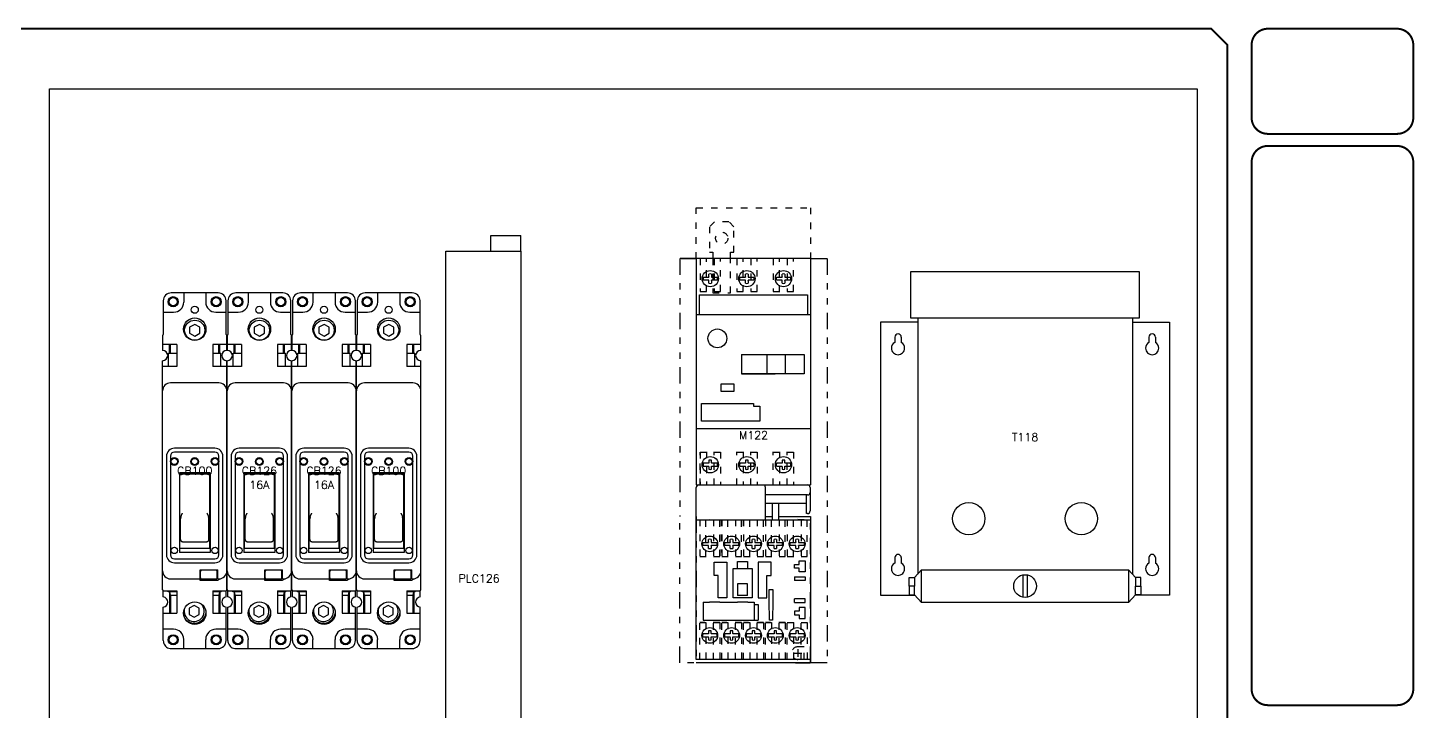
# Model space of a CAD drawing. Header units: inches. Extents: x 0 to 33.5, y 0 to 22.4.
# Drawn here: x 12.04 to 33.48, y 11.88 to 22.44 of the extents above; entities that cross this region are included whole.
import ezdxf
from ezdxf.enums import TextEntityAlignment as Align

# ---------------------------------------------------------------- set-up
doc = ezdxf.new("R2010")
doc.units = ezdxf.units.IN
doc.header["$MEASUREMENT"] = 0
for name, pattern in [('DASHDOT', [0.51, 0.25, -0.13, 0, -0.13]), ('DIVIDE', [0.64, 0.25, -0.13, 0, -0.13, 0, -0.13]), ('DOT', [0.13, 0, -0.13])]:
    doc.linetypes.add(name, pattern=pattern)
for name, color, linetype in [('PRTG', 130, 'Continuous'), ('PSYMS', 7, 'Continuous'), ('PTAG', 150, 'Continuous'), ('TITLE', 7, 'Continuous')]:
    doc.layers.add(name, color=color, linetype=linetype)
doc.styles.add('ITALIC', font='ITALIC')
doc.styles.add('SIMPLEX', font='SIMPLEX')
doc.styles.add('WD', font='romans.shx')

# ---------------------------------------------------------------- blocks, each defined once
blk = doc.blocks.new('NO_NUM_acade_title')
at = {"layer": 'TITLE'}
blk.add_line((30.594, 22.177), (30.594, 20.781), dxfattribs=at)
at = {"layer": 'TITLE', "const_width": 0.0312}
blk.add_lwpolyline([(30.594, 0.281), (30.594, 22.177), (30.344, 22.427), (0.281, 22.427), (0.031, 22.177), (0.031, 0.281), (0.281, 0.031), (30.344, 0.031)], close=True, dxfattribs=at)
for points in [[(31.219, 22.427, 0.414214), (30.969, 22.177, 0.414214)], [(33.469, 22.177, 0.414214), (33.219, 22.427, 0.414214)], [(30.969, 21.052, 0.414214), (31.219, 20.802, 0.414214)], [(33.219, 20.802, 0.414214), (33.469, 21.052, 0.414214)], [(31.219, 20.615, 0.414214), (30.969, 20.365, 0.414214)], [(33.469, 20.365, 0.414214), (33.219, 20.615, 0.414214)], [(30.969, 12.219, 0.414214), (31.219, 11.969, 0.414214)], [(33.219, 11.969, 0.414214), (33.469, 12.219, 0.414214)]]:
    blk.add_lwpolyline(points, format="xyb", dxfattribs=at)
for points in [[(33.219, 22.427), (31.219, 22.427)], [(30.969, 22.177), (30.969, 21.052)], [(33.469, 22.177), (33.469, 21.052)], [(33.219, 20.802), (31.219, 20.802)], [(33.219, 20.615), (31.219, 20.615)], [(30.969, 20.365), (30.969, 12.219)], [(33.469, 20.365), (33.469, 12.219)], [(31.219, 11.969), (33.219, 11.969)]]:
    blk.add_lwpolyline(points, dxfattribs=at)
at = {"layer": 'TITLE', "color": 1, "style": 'ITALIC'}
for tag, height, p in [('TITLE#1', 0.125, (32.156, 3.406)), ('TITLE#2', 0.125, (32.156, 3.204)), ('TITLE#3', 0.125, (32.156, 3.001)), ('TITLE#4', 0.125, (32.156, 2.799)), ('DWG#', 0.2, (32.156, 0.826))]:
    blk.add_attdef(tag, text='', height=height, dxfattribs=at).set_placement(p, align=Align.CENTER)
at = {"layer": 'TITLE', "color": 1, "style": 'SIMPLEX'}
blk.add_attdef('CAD#', (30.826, 1.958), '', height=0.0938, rotation=90, dxfattribs=at)
at = {"layer": 'TITLE', "color": 1}
for tag, p, height, style in [('ENGINEER', (31.237, 1.958), 0.0938, 'ITALIC'), ('CHKDBY', (32.424, 1.958), 0.0938, 'ITALIC'), ('JOB#', (31.464, 1.644), 0.0938, 'SIMPLEX'), ('DRAWNBY', (32.494, 1.644), 0.0938, 'ITALIC'), ('SCALE', (31.353, 1.344), 0.0938, 'SIMPLEX'), ('DATE', (32.408, 1.344), 0.0938, 'SIMPLEX'), ('SHTS', (32.532, 0.25), 0.2, 'ITALIC')]:
    blk.add_attdef(tag, p, '', height=height, dxfattribs=dict(at, style=style))
at = {"layer": 'TITLE', "color": 1, "style": 'ITALIC'}
blk.add_attdef('SH#', text='', height=0.2, dxfattribs=at).set_placement((31.881, 0.25), align=Align.RIGHT)
at = {"layer": 'TITLE', "color": 7, "flags": 9}
blk.add_attdef('WD_TB', (31.219, 0.031), '', height=0.125, dxfattribs=at)
blk = doc.blocks.new('ef_1p')
at = {"linetype": 'Continuous'}
for p, q in [((0.859, 0.969), (0.136, 0.969)), ((0.327, 0.969), (0.327, 0.826)), ((0.668, 0.969), (0.668, 0.826)), ((0.011, 0.844), (0.011, 0.324)), ((0.011, 0.67), (0.172, 0.67)), ((0.824, 0.67), (0.984, 0.67)), ((0.984, 0.324), (0.984, 0.844)), ((0.498, 0.481), (0.418, 0.438)), ((0.418, 0.438), (0.418, 0.344)), ((0.577, 0.438), (0.498, 0.481)), ((0.577, 0.344), (0.577, 0.438)), ((0, 0.313), (0, 0.08)), ((0.418, 0.344), (0.498, 0.301)), ((0.498, 0.301), (0.577, 0.344)), ((0.995, 0.08), (0.995, 0.313)), ((0.219, 0.172), (0, 0.172)), ((0.095, -0.172), (0.095, 0.037)), ((0.095, 0.037), (0.219, 0.037)), ((0.109, 0.037), (0.109, 0.172)), ((0.125, 0.037), (0.125, 0.172)), ((0.219, 0.172), (0.219, -0.172)), ((0.776, 0.172), (0.776, -0.172)), ((0.995, 0.172), (0.776, 0.172)), ((0.776, 0.037), (0.901, 0.037)), ((0.87, 0.037), (0.87, 0.172)), ((0.886, 0.037), (0.886, 0.172)), ((0.901, -0.172), (0.901, 0.037)), ((0, -3.625), (0, -0.08)), ((0.219, -0.172), (0, -0.172)), ((0.995, -0.172), (0.776, -0.172)), ((0.995, -3.625), (0.995, -0.08)), ((0.87, -0.423), (0.125, -0.423)), ((0.811, -1.494), (0.184, -1.494)), ((0.809, -1.434), (0.186, -1.434)), ((0.061, -1.559), (0.061, -3.08)), ((0.122, -1.556), (0.122, -3.083)), ((0.873, -3.083), (0.873, -1.556)), ((0.934, -3.08), (0.934, -1.559)), ((0.735, -1.812), (0.26, -1.812)), ((0.26, -1.812), (0.26, -3.044)), ((0.735, -1.835), (0.26, -1.835)), ((0.268, -2.986), (0.268, -1.835)), ((0.728, -1.835), (0.728, -2.986)), ((0.735, -1.812), (0.735, -3.044)), ((0.279, -2.847), (0.279, -2.523)), ((0.716, -2.847), (0.716, -2.523)), ((0.735, -2.986), (0.26, -2.986)), ((0.309, -2.878), (0.686, -2.878)), ((0.184, -3.145), (0.811, -3.145)), ((0.186, -3.205), (0.809, -3.205)), ((0.735, -3.044), (0.26, -3.044)), ((0.581, -3.316), (0.856, -3.316)), ((0.581, -3.476), (0.581, -3.316)), ((0.586, -3.436), (0.586, -3.341)), ((0.825, -3.321), (0.606, -3.321)), ((0.845, -3.436), (0.845, -3.341)), ((0.856, -3.453), (0.856, -3.316)), ((0.011, -3.733), (0.011, -3.636)), ((0.011, -3.64), (0.219, -3.64)), ((0.088, -3.656), (0.088, -3.64)), ((0.125, -3.453), (0.581, -3.453)), ((0.219, -3.64), (0.219, -3.984)), ((0.856, -3.476), (0.581, -3.476)), ((0.825, -3.456), (0.606, -3.456)), ((0.776, -3.64), (0.776, -3.984)), ((0.776, -3.64), (0.984, -3.64)), ((0.856, -3.453), (0.87, -3.453)), ((0.856, -3.469), (0.856, -3.476)), ((0.87, -3.469), (0.856, -3.469)), ((0.87, -3.453), (0.87, -3.469)), ((0.907, -3.656), (0.907, -3.64)), ((0.984, -3.733), (0.984, -3.636)), ((0.219, -3.656), (0.088, -3.656)), ((0.109, -3.656), (0.109, -3.984)), ((0.125, -3.703), (0.112, -3.656)), ((0.125, -3.703), (0.125, -3.984)), ((0.125, -3.703), (0.219, -3.703)), ((0.907, -3.656), (0.776, -3.656)), ((0.776, -3.703), (0.87, -3.703)), ((0.883, -3.656), (0.87, -3.703)), ((0.87, -3.703), (0.87, -3.984)), ((0.886, -3.656), (0.886, -3.984)), ((0.011, -4.406), (0.011, -3.891)), ((0.011, -3.984), (0.219, -3.984)), ((0.49, -3.865), (0.412, -3.908)), ((0.412, -3.908), (0.412, -4.002)), ((0.412, -4.002), (0.49, -4.045)), ((0.49, -3.865), (0.49, -3.865)), ((0.569, -3.908), (0.49, -3.865)), ((0.49, -4.045), (0.569, -4.002)), ((0.569, -4.002), (0.569, -3.908)), ((0.776, -3.984), (0.984, -3.984)), ((0.984, -4.406), (0.984, -3.891)), ((0.172, -4.232), (0.011, -4.232)), ((0.984, -4.232), (0.824, -4.232)), ((0.327, -4.531), (0.327, -4.388)), ((0.668, -4.531), (0.668, -4.388)), ((0.136, -4.531), (0.859, -4.531))]:
    blk.add_line(p, q, dxfattribs=at)
for centre, radius in [((0.165, 0.832), 0.078), ((0.165, 0.832), 0.063), ((0.83, 0.832), 0.078), ((0.83, 0.832), 0.063), ((0.498, 0.708), 0.055), ((0.498, 0.408), 0.174), ((0.498, 0.391), 0.156), ((0.183, -1.638), 0.0605), ((0.183, -1.638), 0.049), ((0.498, -1.639), 0.0605), ((0.498, -1.639), 0.049), ((0.812, -1.638), 0.0605), ((0.812, -1.638), 0.049), ((0.183, -3.014), 0.049), ((0.812, -3.014), 0.049), ((0.498, -3.984), 0.174), ((0.165, -4.394), 0.078), ((0.165, -4.394), 0.063), ((0.83, -4.394), 0.078), ((0.83, -4.394), 0.063)]:
    blk.add_circle(centre, radius, dxfattribs=at)
for centre, radius, start, end in [((0.136, 0.844), 0.125, 90, 180), ((0.859, 0.844), 0.125, 0, 90), ((0.172, 0.826), 0.156, 270, 0), ((0.824, 0.826), 0.156, 180, 270), ((0.498, 0.391), 0.184, 39.8945, 140.1055), ((0, 0.324), 0.011, 270, 0), ((0.995, 0.324), 0.011, 180, 270), ((0, 0), 0.08, 270, 90), ((0.995, 0), 0.08, 90, 270), ((0.125, -0.548), 0.125, 90, 180), ((0.87, -0.548), 0.125, 0, 90), ((0.186, -1.559), 0.125, 90, 180), ((0.184, -1.556), 0.062, 90, 180), ((0.809, -1.559), 0.125, 0, 90), ((0.811, -1.556), 0.062, 0, 90), ((0.186, -3.08), 0.125, 180, 270), ((0.184, -3.083), 0.062, 180, 270), ((0.809, -3.08), 0.125, 270, 0), ((0.811, -3.083), 0.062, 270, 0), ((0.125, -3.328), 0.125, 180, 270), ((0.606, -3.341), 0.02, 90, 180), ((0.825, -3.341), 0.02, 0, 90), ((0.87, -3.328), 0.125, 270, 0), ((0, -3.636), 0.011, 0, 90), ((0.606, -3.436), 0.02, 180, 270), ((0.825, -3.436), 0.02, 270, 0), ((0.995, -3.636), 0.011, 90, 180), ((0, -3.812), 0.08, 277.9032, 82.0968), ((0.49, -3.955), 0.156, 161.6397, 46.2696), ((0.995, -3.812), 0.08, 97.9032, 262.0968), ((0.49, -3.955), 0.184, 217.4255, 349.6357), ((0.49, -3.955), 0.184, 217.344, 349.1706), ((0.172, -4.388), 0.156, 0, 90), ((0.824, -4.388), 0.156, 90, 180), ((0.136, -4.406), 0.125, 180, 216.0035), ((0.136, -4.406), 0.125, 216.0035, 233.9965), ((0.859, -4.406), 0.125, 270, 0), ((0.136, -4.406), 0.125, 233.9965, 270)]:
    blk.add_arc(centre, radius, start, end, dxfattribs=at)
for points in [[(0.282, -2.496), (0.281, -2.502), (0.28, -2.508), (0.279, -2.513), (0.279, -2.518), (0.279, -2.523)], [(0.282, -2.496), (0.284, -2.49), (0.286, -2.484), (0.288, -2.479), (0.291, -2.473), (0.293, -2.467), (0.296, -2.462), (0.299, -2.456), (0.301, -2.451), (0.304, -2.445), (0.307, -2.44), (0.309, -2.435)], [(0.686, -2.435), (0.688, -2.44), (0.691, -2.445), (0.694, -2.451), (0.696, -2.456), (0.699, -2.462), (0.702, -2.467), (0.704, -2.473), (0.707, -2.479), (0.709, -2.484), (0.711, -2.49), (0.713, -2.496)], [(0.716, -2.523), (0.716, -2.518), (0.716, -2.513), (0.715, -2.508), (0.714, -2.502), (0.713, -2.496)], [(0.279, -2.847), (0.279, -2.849), (0.279, -2.851), (0.279, -2.853), (0.28, -2.855), (0.28, -2.857), (0.281, -2.859), (0.282, -2.861), (0.283, -2.863), (0.284, -2.864), (0.285, -2.866), (0.287, -2.868), (0.288, -2.869), (0.29, -2.871), (0.292, -2.872), (0.293, -2.873), (0.295, -2.874), (0.297, -2.875), (0.299, -2.876), (0.301, -2.876), (0.303, -2.877), (0.305, -2.877), (0.308, -2.877), (0.309, -2.878)], [(0.686, -2.878), (0.687, -2.877), (0.69, -2.877), (0.692, -2.877), (0.694, -2.876), (0.696, -2.876), (0.698, -2.875), (0.7, -2.874), (0.702, -2.873), (0.703, -2.872), (0.705, -2.871), (0.707, -2.869), (0.708, -2.868), (0.71, -2.866), (0.711, -2.864), (0.712, -2.863), (0.713, -2.861), (0.714, -2.859), (0.715, -2.857), (0.715, -2.855), (0.716, -2.853), (0.716, -2.851), (0.716, -2.849), (0.716, -2.847)]]:
    blk.add_spline(points, degree=3, dxfattribs=at)
blk = doc.blocks.new('DW_03040001')
at = {"linetype": 'DOT'}
for p, q in [((0.25545, 6.2487), (0.25545, 7.0347)), ((0.25545, 7.0347), (2.02395, 7.0347)), ((2.02395, 7.0347), (2.02395, 6.2487)), ((0.53841, 6.81855), (0.45981, 6.73995)), ((0.45981, 6.73995), (0.45981, 6.34695)), ((0.75849, 6.81855), (0.53841, 6.81855)), ((0.83709, 6.73995), (0.75849, 6.81855)), ((0.83709, 6.34695), (0.83709, 6.73995)), ((0.3144, 6.2487), (0.3144, 5.74173)), ((0.3144, 6.2487), (0.3144, 5.74173)), ((0.41265, 5.7378), (0.41265, 6.2487)), ((0.45981, 6.34695), (0.5109, 6.34695)), ((0.5109, 6.34695), (0.5109, 6.2487)), ((0.5109, 6.2487), (0.5109, 5.71815)), ((0.53055, 6.2487), (0.53055, 5.7378)), ((0.6288, 5.74173), (0.6288, 6.2487)), ((0.6288, 5.74173), (0.6288, 6.24477)), ((0.786, 6.2487), (0.786, 6.34695)), ((0.786, 6.34695), (0.83709, 6.34695)), ((0.786, 5.71815), (0.786, 6.2487)), ((0.88032, 6.2487), (0.88032, 5.74173)), ((0.88032, 6.2487), (0.88032, 5.7378)), ((0.97857, 5.7378), (0.97857, 6.2487)), ((1.09647, 6.2487), (1.09647, 5.7378)), ((1.19472, 5.74173), (1.19472, 6.2487)), ((1.19472, 5.74173), (1.19472, 6.24477)), ((1.44624, 6.2487), (1.44624, 5.74173)), ((1.44624, 6.2487), (1.44624, 5.7378)), ((1.54449, 5.7378), (1.54449, 6.2487)), ((1.66239, 6.2487), (1.66239, 5.7378)), ((1.76064, 5.74173), (1.76064, 6.2487)), ((1.76064, 5.74173), (1.76064, 6.24477)), ((0.3144, 5.74173), (0.6288, 5.74173)), ((0.3144, 5.74173), (0.41265, 5.74173)), ((0.5109, 5.71815), (0.786, 5.71815)), ((0.53055, 5.74173), (0.6288, 5.74173)), ((0.88032, 5.74173), (1.19472, 5.74173)), ((0.88032, 5.74173), (0.97857, 5.74173)), ((1.09647, 5.74173), (1.19472, 5.74173)), ((1.44624, 5.74173), (1.76064, 5.74173)), ((1.44624, 5.74173), (1.54449, 5.74173)), ((1.66239, 5.74173), (1.76064, 5.74173)), ((0.3144, 2.751), (0.3144, 3.25797)), ((0.3144, 3.25797), (0.6288, 3.25797)), ((0.3144, 3.25797), (0.41265, 3.25797)), ((0.3144, 3.25797), (0.3144, 2.751)), ((0.41265, 3.2619), (0.41265, 2.751)), ((0.53055, 2.751), (0.53055, 3.2619)), ((0.53055, 3.25797), (0.6288, 3.25797)), ((0.6288, 3.25797), (0.6288, 2.751)), ((0.6288, 3.25797), (0.6288, 2.75493)), ((0.88032, 2.751), (0.88032, 3.2619)), ((0.88032, 2.751), (0.88032, 3.25797)), ((0.88032, 3.25797), (1.19472, 3.25797)), ((0.88032, 3.25797), (0.97857, 3.25797)), ((0.97857, 3.2619), (0.97857, 2.751)), ((1.09647, 2.751), (1.09647, 3.2619)), ((1.09647, 3.25797), (1.19472, 3.25797)), ((1.19472, 3.25797), (1.19472, 2.751)), ((1.19472, 3.25797), (1.19472, 2.75493)), ((1.44624, 2.751), (1.44624, 3.2619)), ((1.44624, 2.751), (1.44624, 3.25797)), ((1.44624, 3.25797), (1.76064, 3.25797)), ((1.44624, 3.25797), (1.54449, 3.25797)), ((1.54449, 3.2619), (1.54449, 2.751)), ((1.66239, 2.751), (1.66239, 3.2619)), ((1.66239, 3.25797), (1.76064, 3.25797)), ((1.76064, 3.25797), (1.76064, 2.751)), ((1.76064, 3.25797), (1.76064, 2.75493)), ((0.31047, 2.210625), (0.31047, 1.64274)), ((0.31047, 2.210625), (0.31047, 1.641954)), ((0.3537, 2.210625), (0.45195, 2.21259)), ((0.40479, 1.641954), (0.40479, 2.210625)), ((0.52269, 2.210625), (0.52269, 1.641954)), ((0.61701, 2.210625), (0.61701, 1.64274)), ((0.61701, 1.641954), (0.61701, 2.210625)), ((0.642555, 2.210625), (0.64845, 1.64274)), ((0.64845, 2.210625), (0.64845, 1.641954)), ((0.74277, 1.641954), (0.74277, 2.210625)), ((0.86067, 2.210625), (0.86067, 1.641954)), ((0.95499, 1.64274), (0.95499, 2.210625)), ((0.95499, 1.641954), (0.95499, 2.210625)), ((0.980535, 2.210625), (0.98643, 1.64274)), ((0.98643, 2.210625), (0.98643, 1.641954)), ((1.08075, 1.641954), (1.08075, 2.210625)), ((1.19865, 2.210625), (1.19865, 1.641954)), ((1.29297, 1.64274), (1.29297, 2.210625)), ((1.29297, 1.641954), (1.29297, 2.210625)), ((1.32441, 2.210625), (1.32441, 1.64274)), ((1.32441, 2.210625), (1.32441, 1.641954)), ((1.41873, 1.641954), (1.41873, 2.210625)), ((1.53663, 2.210625), (1.53663, 1.641954)), ((1.63095, 1.64274), (1.63095, 2.210625)), ((1.63095, 1.641954), (1.63095, 2.210625)), ((1.66239, 2.210625), (1.66239, 1.64274)), ((1.66239, 2.210625), (1.66239, 1.641954)), ((1.75671, 1.641954), (1.75671, 2.210625)), ((1.9257, 2.210625), (1.82745, 2.21259)), ((1.87461, 2.210625), (1.87461, 1.641954)), ((1.96893, 1.64274), (1.96893, 2.210625)), ((1.96893, 1.641954), (1.96893, 2.210625)), ((0.31047, 1.64274), (0.61701, 1.64274)), ((0.31047, 1.64274), (0.52269, 1.64274)), ((0.31047, 1.641954), (0.40479, 1.641954)), ((0.52269, 1.641954), (0.61701, 1.641954)), ((0.64845, 1.64274), (0.95499, 1.64274)), ((0.64845, 1.641954), (0.74277, 1.641954)), ((0.86067, 1.641954), (0.95499, 1.641954)), ((0.98643, 1.64274), (1.29297, 1.64274)), ((0.98643, 1.641954), (1.08075, 1.641954)), ((1.19865, 1.641954), (1.29297, 1.641954)), ((1.32441, 1.64274), (1.63095, 1.64274)), ((1.32441, 1.641954), (1.41873, 1.641954)), ((1.53663, 1.641954), (1.63095, 1.641954)), ((1.66239, 1.64274), (1.96893, 1.64274)), ((1.66239, 1.641954), (1.75671, 1.641954)), ((1.87461, 1.641954), (1.96893, 1.641954)), ((0.61701, 0.62094), (0.31047, 0.62094)), ((0.31047, 0.053055), (0.31047, 0.62094)), ((0.31047, 0.051483), (0.31047, 0.620154)), ((0.31047, 0.620154), (0.40479, 0.620154)), ((0.40479, 0.620154), (0.40479, 0.051483)), ((0.52269, 0.051483), (0.52269, 0.620154)), ((0.52269, 0.620154), (0.61701, 0.620154)), ((0.61701, 0.62094), (0.61701, 0.053055)), ((0.61701, 0.620154), (0.61701, 0.051483)), ((0.95499, 0.62094), (0.64845, 0.62094)), ((0.64845, 0.053055), (0.64845, 0.62094)), ((0.64845, 0.051483), (0.64845, 0.620154)), ((0.64845, 0.620154), (0.74277, 0.620154)), ((0.74277, 0.620154), (0.74277, 0.051483)), ((0.86067, 0.051483), (0.86067, 0.620154)), ((0.86067, 0.620154), (0.95499, 0.620154)), ((0.95499, 0.62094), (0.95499, 0.053055)), ((0.95499, 0.620154), (0.95499, 0.051483)), ((1.29297, 0.62094), (0.98643, 0.62094)), ((0.98643, 0.053055), (0.98643, 0.62094)), ((0.98643, 0.051483), (0.98643, 0.620154)), ((0.98643, 0.620154), (1.08075, 0.620154)), ((1.08075, 0.620154), (1.08075, 0.051483)), ((1.19865, 0.051483), (1.19865, 0.620154)), ((1.19865, 0.620154), (1.29297, 0.620154)), ((1.29297, 0.62094), (1.29297, 0.053055)), ((1.29297, 0.620154), (1.29297, 0.051483)), ((1.63095, 0.62094), (1.32441, 0.62094)), ((1.32441, 0.053055), (1.32441, 0.62094)), ((1.32441, 0.051483), (1.32441, 0.620154)), ((1.32441, 0.620154), (1.41873, 0.620154)), ((1.41873, 0.620154), (1.41873, 0.051483)), ((1.53663, 0.051483), (1.53663, 0.620154)), ((1.53663, 0.620154), (1.63095, 0.620154)), ((1.63095, 0.62094), (1.63095, 0.053055)), ((1.63095, 0.620154), (1.63095, 0.051483)), ((1.66239, 0.62094), (1.96893, 0.62094)), ((1.66239, 0.053055), (1.66239, 0.62094)), ((1.66239, 0.051483), (1.66239, 0.620154)), ((1.66239, 0.620154), (1.75671, 0.620154)), ((1.75671, 0.620154), (1.75671, 0.051483)), ((1.87461, 0.051483), (1.87461, 0.620154)), ((1.87461, 0.620154), (1.96893, 0.620154)), ((1.96893, 0.62094), (1.96893, 0.053055)), ((1.96893, 0.620154), (1.96893, 0.051483)), ((1.9257, 0.24759), (1.82745, 0.24759)), ((1.9257, 0.053055), (1.9257, 0.24759)), ((1.9257, 0.053055), (1.82745, 0.05109))]:
    blk.add_line(p, q, dxfattribs=at)
at = {"linetype": 'DIVIDE'}
for p, q in [((0.25545, 6.2487), (0, 6.2487)), ((0, 6.2487), (0, 2.25975)), ((0.01965, 6.2487), (0.255843, 6.251451)), ((2.02395, 6.2487), (2.2794, 6.2487)), ((2.2794, 6.2487), (2.2794, 2.25975)), ((0, 0), (0, 2.25975)), ((0.25545, 2.25975), (0.25545, 0.049125)), ((2.02395, 0), (2.02395, 2.25975)), ((2.2794, 2.25975), (2.2794, 0)), ((2.2794, 0), (0, 0)), ((2.02395, 0), (1.790115, 0)), ((2.2794, 0), (2.02395, 0))]:
    blk.add_line(p, q, dxfattribs=at)
at = {"linetype": 'Continuous'}
for p, q in [((2.02395, 6.2487), (0.25545, 6.2487)), ((0.25545, 6.2487), (0.25545, 2.751)), ((2.02395, 6.2487), (2.02395, 2.751)), ((2.02395, 6.2487), (2.02395, 2.751)), ((0.451557, 5.968884), (0.451557, 6.008184)), ((0.492036, 6.008184), (0.492036, 5.968884)), ((1.017477, 5.968884), (1.017477, 6.008184)), ((1.057956, 6.008184), (1.057956, 5.968884)), ((1.583397, 5.968884), (1.583397, 6.008184)), ((1.623876, 6.008184), (1.623876, 5.968884)), ((0.361953, 5.96181), (0.451557, 5.96181)), ((0.451557, 5.91465), (0.361953, 5.91465)), ((0.451557, 5.968884), (0.451557, 5.96181)), ((0.451557, 5.907576), (0.451557, 5.91465)), ((0.451557, 5.868276), (0.451557, 5.907576)), ((0.492036, 5.968884), (0.492036, 5.96181)), ((0.492036, 5.96181), (0.581247, 5.96181)), ((0.581247, 5.91465), (0.492036, 5.91465)), ((0.492036, 5.907576), (0.492036, 5.91465)), ((0.492036, 5.907576), (0.492036, 5.868276)), ((0.927873, 5.96181), (1.017477, 5.96181)), ((1.017477, 5.91465), (0.927873, 5.91465)), ((1.017477, 5.968884), (1.017477, 5.96181)), ((1.017477, 5.907576), (1.017477, 5.91465)), ((1.017477, 5.868276), (1.017477, 5.907576)), ((1.057956, 5.968884), (1.057956, 5.96181)), ((1.057956, 5.96181), (1.147167, 5.96181)), ((1.147167, 5.91465), (1.057956, 5.91465)), ((1.057956, 5.907576), (1.057956, 5.91465)), ((1.057956, 5.907576), (1.057956, 5.868276)), ((1.493793, 5.96181), (1.583397, 5.96181)), ((1.583397, 5.91465), (1.493793, 5.91465)), ((1.583397, 5.968884), (1.583397, 5.96181)), ((1.583397, 5.907576), (1.583397, 5.91465)), ((1.583397, 5.868276), (1.583397, 5.907576)), ((1.623876, 5.968884), (1.623876, 5.96181)), ((1.623876, 5.96181), (1.713087, 5.96181)), ((1.713087, 5.91465), (1.623876, 5.91465)), ((1.623876, 5.907576), (1.623876, 5.91465)), ((1.623876, 5.907576), (1.623876, 5.868276)), ((2.02395, 5.8164, 0.0393), (2.02395, 5.3841, 0.0393)), ((0.30654, 5.68671), (1.97286, 5.68671)), ((0.30654, 5.3841), (0.30654, 5.68671)), ((1.97286, 5.68671), (1.97286, 5.3841)), ((0.25545, 5.3841, 0.0393), (2.02395, 5.3841, 0.0393)), ((0.95499, 4.763946), (0.95499, 4.46841)), ((0.95499, 4.763946), (1.47375, 4.763946)), ((0.95499, 4.763946), (1.9257, 4.763946)), ((0.95499, 4.763946), (0.95499, 4.46841)), ((1.34799, 4.763946), (1.34799, 4.46841)), ((1.34799, 4.763946), (1.34799, 4.46841)), ((1.627413, 4.763946), (1.627413, 4.46841)), ((1.9257, 4.763946), (1.9257, 4.46841)), ((0.64059, 4.31121), (0.83709, 4.31121)), ((0.64059, 4.19331), (0.64059, 4.31121)), ((0.83709, 4.31121), (0.83709, 4.19331)), ((0.95499, 4.46841), (1.47375, 4.46841)), ((1.9257, 4.46841), (0.95499, 4.46841)), ((0.83709, 4.19331), (0.64059, 4.19331)), ((0.33405, 4.0086), (1.1397, 4.0086)), ((0.33405, 3.7335), (0.33405, 4.0086)), ((1.1397, 4.0086), (1.1397, 3.9693)), ((1.1397, 3.9693), (1.23795, 3.9693)), ((1.23795, 3.9693), (1.23795, 3.7335)), ((1.23795, 3.7335), (0.33405, 3.7335)), ((2.02395, 3.6156), (0.25545, 3.6156)), ((0.451557, 3.08505), (0.361953, 3.08505)), ((0.361953, 3.03789), (0.451557, 3.03789)), ((0.451557, 3.131424), (0.451557, 3.092124)), ((0.451557, 3.092124), (0.451557, 3.08505)), ((0.451557, 3.030816), (0.451557, 3.03789)), ((0.451557, 3.030816), (0.451557, 2.991516)), ((0.492036, 3.092124), (0.492036, 3.131424)), ((0.492036, 3.092124), (0.492036, 3.08505)), ((0.581247, 3.08505), (0.492036, 3.08505)), ((0.492036, 3.03789), (0.581247, 3.03789)), ((0.492036, 3.030816), (0.492036, 3.03789)), ((0.492036, 2.991516), (0.492036, 3.030816)), ((1.017477, 3.08505), (0.927873, 3.08505)), ((0.927873, 3.03789), (1.017477, 3.03789)), ((1.017477, 3.131424), (1.017477, 3.092124)), ((1.017477, 3.092124), (1.017477, 3.08505)), ((1.017477, 3.030816), (1.017477, 3.03789)), ((1.017477, 3.030816), (1.017477, 2.991516)), ((1.057956, 3.092124), (1.057956, 3.131424)), ((1.057956, 3.092124), (1.057956, 3.08505)), ((1.147167, 3.08505), (1.057956, 3.08505)), ((1.057956, 3.03789), (1.147167, 3.03789)), ((1.057956, 3.030816), (1.057956, 3.03789)), ((1.057956, 2.991516), (1.057956, 3.030816)), ((1.583397, 3.08505), (1.493793, 3.08505)), ((1.493793, 3.03789), (1.583397, 3.03789)), ((1.583397, 3.131424), (1.583397, 3.092124)), ((1.583397, 3.092124), (1.583397, 3.08505)), ((1.583397, 3.030816), (1.583397, 3.03789)), ((1.583397, 3.030816), (1.583397, 2.991516)), ((1.623876, 3.092124), (1.623876, 3.131424)), ((1.623876, 3.092124), (1.623876, 3.08505)), ((1.713087, 3.08505), (1.623876, 3.08505)), ((1.623876, 3.03789), (1.713087, 3.03789)), ((1.623876, 3.030816), (1.623876, 3.03789)), ((1.623876, 2.991516), (1.623876, 3.030816)), ((0.25545, 2.751), (2.02395, 2.751)), ((0.25545, 2.210625), (0.25545, 2.7117)), ((0.29475, 2.751), (1.28118, 2.751)), ((1.28118, 2.751), (1.32048, 2.751)), ((1.32048, 2.751), (1.97679, 2.751)), ((1.32048, 2.71956), (1.32048, 2.751)), ((1.32048, 2.71956), (1.32048, 2.7117)), ((1.32048, 2.7117), (1.32048, 2.210625)), ((1.97679, 2.5938), (1.32048, 2.5938)), ((1.95714, 2.56236), (1.95714, 2.5938)), ((2.01609, 2.7117), (2.01609, 2.6331)), ((2.01609, 2.6331), (2.01609, 2.56236)), ((1.95714, 2.46411), (1.32048, 2.46411)), ((1.42659, 2.46411), (1.42659, 2.210625)), ((1.5327, 2.210625), (1.5327, 2.46411)), ((1.95714, 2.36586), (1.95714, 2.56236)), ((1.95714, 2.30691), (1.95714, 2.36586)), ((2.01609, 2.56236), (2.01609, 2.36586)), ((2.01609, 2.36586), (2.01609, 2.34621)), ((0.25545, 0.049125), (0.25545, 2.25975)), ((0.25545, 2.210625), (2.02395, 2.210625)), ((0.25545, 2.210625), (1.32048, 2.210625)), ((1.32048, 2.25975), (1.42659, 2.25975)), ((1.42659, 2.210625), (1.5327, 2.210625)), ((1.5327, 2.25975), (2.02395, 2.25975)), ((1.97679, 2.30691), (1.95714, 2.30691)), ((2.02395, 2.25975), (2.02395, 0)), ((0.354093, 1.860855), (0.443304, 1.860855)), ((0.443304, 1.813695), (0.354093, 1.813695)), ((0.443304, 1.867929), (0.443304, 1.907229)), ((0.443304, 1.867929), (0.443304, 1.860855)), ((0.443304, 1.806621), (0.443304, 1.813695)), ((0.443304, 1.767321), (0.443304, 1.806621)), ((0.483783, 1.907229), (0.483783, 1.867929)), ((0.483783, 1.867929), (0.483783, 1.860855)), ((0.483783, 1.860855), (0.573387, 1.860855)), ((0.573387, 1.813695), (0.483783, 1.813695)), ((0.483783, 1.806621), (0.483783, 1.813695)), ((0.483783, 1.806621), (0.483783, 1.767321)), ((0.692073, 1.860855), (0.781284, 1.860855)), ((0.781284, 1.813695), (0.692073, 1.813695)), ((0.781284, 1.867929), (0.781284, 1.907229)), ((0.781284, 1.867929), (0.781284, 1.860855)), ((0.781284, 1.806621), (0.781284, 1.813695)), ((0.781284, 1.767321), (0.781284, 1.806621)), ((0.821763, 1.907229), (0.821763, 1.867929)), ((0.821763, 1.867929), (0.821763, 1.860855)), ((0.821763, 1.860855), (0.911367, 1.860855)), ((0.911367, 1.813695), (0.821763, 1.813695)), ((0.821763, 1.806621), (0.821763, 1.813695)), ((0.821763, 1.806621), (0.821763, 1.767321)), ((1.030053, 1.860855), (1.119264, 1.860855)), ((1.119264, 1.813695), (1.030053, 1.813695)), ((1.119264, 1.867929), (1.119264, 1.907229)), ((1.119264, 1.867929), (1.119264, 1.860855)), ((1.119264, 1.806621), (1.119264, 1.813695)), ((1.119264, 1.767321), (1.119264, 1.806621)), ((1.159743, 1.907229), (1.159743, 1.867929)), ((1.159743, 1.867929), (1.159743, 1.860855)), ((1.159743, 1.860855), (1.249347, 1.860855)), ((1.249347, 1.813695), (1.159743, 1.813695)), ((1.159743, 1.806621), (1.159743, 1.813695)), ((1.159743, 1.806621), (1.159743, 1.767321)), ((1.368033, 1.860855), (1.457244, 1.860855)), ((1.457244, 1.813695), (1.368033, 1.813695)), ((1.457244, 1.867929), (1.457244, 1.907229)), ((1.457244, 1.867929), (1.457244, 1.860855)), ((1.457244, 1.806621), (1.457244, 1.813695)), ((1.457244, 1.767321), (1.457244, 1.806621)), ((1.497723, 1.907229), (1.497723, 1.867929)), ((1.497723, 1.867929), (1.497723, 1.860855)), ((1.497723, 1.860855), (1.587327, 1.860855)), ((1.587327, 1.813695), (1.497723, 1.813695)), ((1.497723, 1.806621), (1.497723, 1.813695)), ((1.497723, 1.806621), (1.497723, 1.767321)), ((1.706013, 1.860855), (1.795224, 1.860855)), ((1.795224, 1.813695), (1.706013, 1.813695)), ((1.795224, 1.867929), (1.795224, 1.907229)), ((1.795224, 1.867929), (1.795224, 1.860855)), ((1.795224, 1.806621), (1.795224, 1.813695)), ((1.795224, 1.767321), (1.795224, 1.806621)), ((1.835703, 1.907229), (1.835703, 1.867929)), ((1.835703, 1.867929), (1.835703, 1.860855)), ((1.835703, 1.860855), (1.925307, 1.860855)), ((1.925307, 1.813695), (1.835703, 1.813695)), ((1.835703, 1.806621), (1.835703, 1.813695)), ((1.835703, 1.806621), (1.835703, 1.767321)), ((0.53055, 1.554315), (0.72705, 1.554315)), ((0.53055, 1.349955), (0.53055, 1.554315)), ((0.72705, 1.554315), (0.72705, 1.004115)), ((0.89211, 1.458423), (0.89211, 1.566105)), ((0.89211, 1.566105), (1.04931, 1.566105)), ((1.04931, 1.566105), (1.04931, 1.456065)), ((1.41087, 1.554315), (1.21437, 1.554315)), ((1.21437, 1.554315), (1.21437, 1.004115)), ((1.41087, 1.349955), (1.41087, 1.554315)), ((1.77243, 1.518945), (1.8471, 1.518945)), ((1.77243, 1.459995), (1.77243, 1.518945)), ((1.8471, 1.518945), (1.8471, 1.573965)), ((1.8471, 1.573965), (1.93749, 1.573965)), ((1.93749, 1.573965), (1.93749, 1.404975)), ((0.59343, 1.349955), (0.53055, 1.349955)), ((0.59343, 1.004115), (0.59343, 1.349955)), ((0.823335, 1.456065), (1.118085, 1.456065)), ((0.823335, 1.004115), (0.823335, 1.456065)), ((0.89211, 1.456065), (0.89211, 1.458423)), ((1.118085, 1.456065), (1.118085, 1.004115)), ((1.34799, 1.004115), (1.34799, 1.349955)), ((1.34799, 1.349955), (1.41087, 1.349955)), ((1.8471, 1.459995), (1.77243, 1.459995)), ((1.77243, 1.330305), (1.77243, 1.27332)), ((1.77243, 1.330305), (1.93749, 1.330305)), ((1.8471, 1.404975), (1.8471, 1.459995)), ((1.93749, 1.404975), (1.8471, 1.404975)), ((1.93749, 1.330305), (1.93749, 1.27332)), ((1.048131, 1.220265), (0.893289, 1.220265)), ((0.893289, 1.220265), (0.893289, 1.039485)), ((1.048131, 1.039485), (1.048131, 1.220265)), ((1.381395, 1.13184), (1.440345, 1.13184)), ((1.381395, 0.819798), (1.381395, 1.13184)), ((1.440345, 1.13184), (1.440345, 0.819798)), ((1.93749, 1.27332), (1.77243, 1.27332)), ((0.361953, 0.937698), (0.361953, 0.656703)), ((0.361953, 0.937698), (0.457845, 0.937698)), ((0.619761, 0.937698), (0.457845, 0.937698)), ((0.72705, 1.004115), (0.59343, 1.004115)), ((0.619761, 0.937698), (0.890145, 0.937698)), ((1.118085, 1.004115), (0.823335, 1.004115)), ((1.052061, 0.937698), (0.890145, 0.937698)), ((1.048131, 1.039485), (0.893289, 1.039485)), ((1.052061, 0.937698), (1.147953, 0.937698)), ((1.147953, 0.937698), (1.147953, 0.656703)), ((1.147953, 0.899577), (1.21044, 0.899577)), ((1.21044, 0.899577), (1.21044, 0.656703)), ((1.21437, 1.004115), (1.34799, 1.004115)), ((1.77243, 0.929445), (1.77243, 0.98643)), ((1.93749, 0.98643), (1.77243, 0.98643)), ((1.77243, 0.929445), (1.93749, 0.929445)), ((1.93749, 0.929445), (1.93749, 0.98643)), ((0.361953, 0.656703), (1.21044, 0.656703)), ((1.38729, 0.79779), (1.381395, 0.819798)), ((1.38729, 0.66024), (1.38729, 0.797397)), ((1.43445, 0.66024), (1.38729, 0.66024)), ((1.440345, 0.819798), (1.43445, 0.79779)), ((1.43445, 0.79779), (1.43445, 0.66024)), ((1.8471, 0.799755), (1.77243, 0.799755)), ((1.77243, 0.799755), (1.77243, 0.740805)), ((1.77243, 0.740805), (1.8471, 0.740805)), ((1.93749, 0.854775), (1.8471, 0.854775)), ((1.8471, 0.854775), (1.8471, 0.799755)), ((1.8471, 0.740805), (1.8471, 0.685785)), ((1.8471, 0.685785), (1.93749, 0.685785)), ((1.93749, 0.685785), (1.93749, 0.854775)), ((0.443304, 0.446055), (0.354093, 0.446055)), ((0.443304, 0.492429), (0.443304, 0.453129)), ((0.443304, 0.453129), (0.443304, 0.446055)), ((0.483783, 0.453129), (0.483783, 0.492429)), ((0.483783, 0.453129), (0.483783, 0.446055)), ((0.573387, 0.446055), (0.483783, 0.446055)), ((0.781284, 0.446055), (0.692073, 0.446055)), ((0.781284, 0.492429), (0.781284, 0.453129)), ((0.781284, 0.453129), (0.781284, 0.446055)), ((0.821763, 0.453129), (0.821763, 0.492429)), ((0.821763, 0.453129), (0.821763, 0.446055)), ((0.911367, 0.446055), (0.821763, 0.446055)), ((1.119264, 0.446055), (1.030053, 0.446055)), ((1.119264, 0.494787), (1.119264, 0.455487)), ((1.119264, 0.492429), (1.119264, 0.453129)), ((1.119264, 0.453129), (1.119264, 0.446055)), ((1.159743, 0.455487), (1.159743, 0.494787)), ((1.159743, 0.453129), (1.159743, 0.492429)), ((1.159743, 0.453129), (1.159743, 0.446055)), ((1.249347, 0.446055), (1.159743, 0.446055)), ((1.457244, 0.446055), (1.368033, 0.446055)), ((1.457244, 0.492429), (1.457244, 0.453129)), ((1.457244, 0.453129), (1.457244, 0.446055)), ((1.497723, 0.453129), (1.497723, 0.492429)), ((1.497723, 0.453129), (1.497723, 0.446055)), ((1.587327, 0.446055), (1.497723, 0.446055)), ((1.795224, 0.446055), (1.706013, 0.446055)), ((1.795224, 0.492429), (1.795224, 0.453129)), ((1.795224, 0.453129), (1.795224, 0.446055)), ((1.835703, 0.453129), (1.835703, 0.492429)), ((1.835703, 0.453129), (1.835703, 0.446055)), ((1.925307, 0.446055), (1.835703, 0.446055)), ((0.354093, 0.398895), (0.443304, 0.398895)), ((0.443304, 0.391821), (0.443304, 0.398895)), ((0.443304, 0.391821), (0.443304, 0.352521)), ((0.483783, 0.398895), (0.573387, 0.398895)), ((0.483783, 0.391821), (0.483783, 0.398895)), ((0.483783, 0.352521), (0.483783, 0.391821)), ((0.692073, 0.398895), (0.781284, 0.398895)), ((0.781284, 0.391821), (0.781284, 0.398895)), ((0.781284, 0.391821), (0.781284, 0.352521)), ((0.821763, 0.398895), (0.911367, 0.398895)), ((0.821763, 0.391821), (0.821763, 0.398895)), ((0.821763, 0.352521), (0.821763, 0.391821)), ((1.030053, 0.398895), (1.119264, 0.398895)), ((1.119264, 0.391821), (1.119264, 0.398895)), ((1.119264, 0.391821), (1.119264, 0.352521)), ((1.159743, 0.398895), (1.249347, 0.398895)), ((1.159743, 0.391821), (1.159743, 0.398895)), ((1.159743, 0.352521), (1.159743, 0.391821)), ((1.368033, 0.398895), (1.457244, 0.398895)), ((1.457244, 0.391821), (1.457244, 0.398895)), ((1.457244, 0.391821), (1.457244, 0.352521)), ((1.497723, 0.398895), (1.587327, 0.398895)), ((1.497723, 0.391821), (1.497723, 0.398895)), ((1.497723, 0.352521), (1.497723, 0.391821)), ((1.706013, 0.398895), (1.795224, 0.398895)), ((1.795224, 0.391821), (1.795224, 0.398895)), ((1.795224, 0.391821), (1.795224, 0.352521)), ((1.835703, 0.398895), (1.925307, 0.398895)), ((1.835703, 0.391821), (1.835703, 0.398895)), ((1.835703, 0.352521), (1.835703, 0.391821)), ((2.02395, 0.049125), (0.25545, 0.049125)), ((2.02395, 0), (0.25545, 0)), ((1.790115, 0), (2.02395, 0))]:
    blk.add_line(p, q, dxfattribs=at)
at = {"linetype": 'DASHDOT'}
for p, q in [((2.02395, 6.2487), (2.1615, 6.2487)), ((1.7685, 0.14934), (1.8864, 0.14934)), ((1.82745, 0.20829), (1.82745, 0.09039))]:
    blk.add_line(p, q, dxfattribs=at)
at = {"linetype": 'Continuous'}
for points in [[(0.894468, 1.219479), (0.894468, 1.219479), (0.894468, 1.219479), (0.894468, 1.219479), (0.894468, 1.219479), (0.894468, 1.219479), (0.894468, 1.219479), (0.894468, 1.219479), (0.894468, 1.219479), (0.894468, 1.219479), (0.894468, 1.219479), (0.894468, 1.219479), (0.894468, 1.219479), (0.894468, 1.219479), (0.894468, 1.219479), (0.894468, 1.219479), (0.894468, 1.219479), (0.894468, 1.219479), (0.894468, 1.219479), (0.894468, 1.219479), (0.894468, 1.219479), (0.894468, 1.219479), (0.894468, 1.219479), (0.894468, 1.219479), (0.894468, 1.219479)], [(1.046952, 1.219872), (1.046952, 1.219479), (1.046952, 1.219479), (1.046952, 1.219479), (1.046952, 1.219479), (1.046952, 1.219479), (1.046952, 1.219479), (1.046952, 1.219479), (1.046952, 1.219479), (1.046952, 1.219479), (1.046952, 1.219479), (1.046952, 1.219479), (1.046952, 1.219479), (1.046952, 1.219479), (1.046952, 1.219479), (1.046952, 1.219479), (1.046952, 1.219479), (1.046952, 1.219479), (1.046952, 1.219479), (1.046952, 1.219479), (1.046952, 1.219479), (1.046952, 1.219479), (1.046952, 1.219479), (1.046952, 1.219479), (1.046952, 1.219479)], [(0.893289, 1.039485), (0.893289, 1.039485), (0.893289, 1.039485), (0.893289, 1.039485), (0.893289, 1.039485), (0.893289, 1.039485), (0.893289, 1.039485), (0.893289, 1.039485), (0.893289, 1.039485), (0.893289, 1.039485), (0.893289, 1.039485), (0.893289, 1.039485), (0.893289, 1.039485), (0.893289, 1.039485), (0.893289, 1.039485), (0.893289, 1.039485), (0.893289, 1.039485), (0.893289, 1.039485), (0.893289, 1.039485), (0.893289, 1.039485), (0.893289, 1.039485), (0.893289, 1.039485), (0.893289, 1.039485), (0.893289, 1.039485), (0.893289, 1.039485)]]:
    blk.add_lwpolyline(points, dxfattribs=at)
at = {"linetype": 'DOT'}
blk.add_circle((0.64845, 6.5631), 0.09432, dxfattribs=at)
at = {"linetype": 'Continuous'}
for centre, radius in [((0.4716, 5.93823), 0.12576), ((1.03752, 5.93823), 0.12576), ((1.60344, 5.93823), 0.12576), ((0.58164, 5.01468), 0.14541), ((0.4716, 3.06147), 0.12576), ((1.03752, 3.06147), 0.12576), ((1.60344, 3.06147), 0.12576), ((0.46374, 1.837275), 0.12183), ((0.80172, 1.837275), 0.12183), ((0.80172, 1.837275), 0.12183), ((1.1397, 1.837275), 0.12183), ((1.47768, 1.837275), 0.12183), ((1.81566, 1.837275), 0.12183), ((0.46374, 0.422475), 0.12183), ((0.80172, 0.422475), 0.12183), ((1.1397, 0.422475), 0.12183), ((1.47768, 0.422475), 0.12183), ((1.81566, 0.422475), 0.12183)]:
    blk.add_circle(centre, radius, dxfattribs=at)
for centre, radius, start, end in [((0.4716, 5.93823), 0.072705, 73.84, 106.16), ((1.03752, 5.93823), 0.072705, 73.84, 106.16), ((1.60344, 5.93823), 0.072705, 73.84, 106.16), ((0.4716, 5.93823), 0.112005, 167.76, 192.24), ((0.4716, 5.93823), 0.072705, 253.84, 286.16), ((0.4716, 5.93823), 0.112005, 347.76, 12.24), ((1.03752, 5.93823), 0.112005, 167.76, 192.24), ((1.03752, 5.93823), 0.072705, 253.84, 286.16), ((1.03752, 5.93823), 0.112005, 347.76, 12.24), ((1.60344, 5.93823), 0.112005, 167.76, 192.24), ((1.60344, 5.93823), 0.072705, 253.84, 286.16), ((1.60344, 5.93823), 0.112005, 347.76, 12.24), ((0.4716, 3.06147), 0.112005, 167.76, 192.24), ((0.4716, 3.06147), 0.072705, 73.84, 106.16), ((0.4716, 3.06147), 0.112005, 347.76, 12.24), ((1.03752, 3.06147), 0.112005, 167.76, 192.24), ((1.03752, 3.06147), 0.072705, 73.84, 106.16), ((1.03752, 3.06147), 0.112005, 347.76, 12.24), ((1.60344, 3.06147), 0.112005, 167.76, 192.24), ((1.60344, 3.06147), 0.072705, 73.84, 106.16), ((1.60344, 3.06147), 0.112005, 347.76, 12.24), ((0.4716, 3.06147), 0.072705, 253.84, 286.16), ((1.03752, 3.06147), 0.072705, 253.84, 286.16), ((1.60344, 3.06147), 0.072705, 253.84, 286.16), ((0.29475, 2.7117), 0.0393, 90, 180), ((1.97679, 2.7117), 0.0393, 0, 90), ((1.97679, 2.6331), 0.0393, 270, 0), ((1.97679, 2.34621), 0.0393, 270, 0), ((0.46374, 1.837275), 0.112005, 167.76, 192.24), ((0.46374, 1.837275), 0.072705, 73.84, 106.16), ((0.46374, 1.837275), 0.072705, 253.84, 286.16), ((0.46374, 1.837275), 0.112005, 347.76, 12.24), ((0.80172, 1.837275), 0.112005, 167.76, 192.24), ((0.80172, 1.837275), 0.072705, 73.84, 106.16), ((0.80172, 1.837275), 0.072705, 253.84, 286.16), ((0.80172, 1.837275), 0.112005, 347.76, 12.24), ((1.1397, 1.837275), 0.112005, 167.76, 192.24), ((1.1397, 1.837275), 0.072705, 73.84, 106.16), ((1.1397, 1.837275), 0.072705, 253.84, 286.16), ((1.1397, 1.837275), 0.112005, 347.76, 12.24), ((1.47768, 1.837275), 0.112005, 167.76, 192.24), ((1.47768, 1.837275), 0.072705, 73.84, 106.16), ((1.47768, 1.837275), 0.072705, 253.84, 286.16), ((1.47768, 1.837275), 0.112005, 347.76, 12.24), ((1.81566, 1.837275), 0.112005, 167.76, 192.24), ((1.81566, 1.837275), 0.072705, 73.84, 106.16), ((1.81566, 1.837275), 0.072705, 253.84, 286.16), ((1.81566, 1.837275), 0.112005, 347.76, 12.24), ((0.46374, 0.422475), 0.112005, 167.76, 192.24), ((0.46374, 0.422475), 0.072705, 73.84, 106.16), ((0.46374, 0.422475), 0.112005, 347.76, 12.24), ((0.80172, 0.422475), 0.112005, 167.76, 192.24), ((0.80172, 0.422475), 0.072705, 73.84, 106.16), ((0.80172, 0.422475), 0.112005, 347.76, 12.24), ((1.1397, 0.422475), 0.112005, 167.76, 192.24), ((1.1397, 0.422475), 0.072705, 73.84, 106.16), ((1.1397, 0.422475), 0.112005, 347.76, 12.24), ((1.47768, 0.422475), 0.112005, 167.76, 192.24), ((1.47768, 0.422475), 0.072705, 73.84, 106.16), ((1.47768, 0.422475), 0.112005, 347.76, 12.24), ((1.81566, 0.422475), 0.112005, 167.76, 192.24), ((1.81566, 0.422475), 0.072705, 73.84, 106.16), ((1.81566, 0.422475), 0.112005, 347.76, 12.24), ((0.46374, 0.422475), 0.072705, 253.84, 286.16), ((0.80172, 0.422475), 0.072705, 253.84, 286.16), ((1.1397, 0.422475), 0.072705, 253.84, 286.16), ((1.47768, 0.422475), 0.072705, 253.84, 286.16), ((1.81566, 0.422475), 0.072705, 253.84, 286.16)]:
    blk.add_arc(centre, radius, start, end, dxfattribs=at)
at = {"linetype": 'DOT'}
blk.add_arc((1.82745, 0.14934), 0.09825, 90, 270, dxfattribs=at)
blk = doc.blocks.new('1771-IOsimple')
for p, q in [((0.8295, 10.6055), (1.2915, 10.6055)), ((0.8295, 10.3625), (0.8295, 10.6055)), ((1.2915, 10.3625), (1.2915, 10.6055)), ((0.1315, 10.3625), (1.2915, 10.3625)), ((0.1315, 0.7625), (0.1315, 10.3625)), ((1.2915, 10.3625), (1.2915, 0.7625)), ((1.2915, 0.7625), (0, 0.7625)), ((0, 0.7625), (0, 0)), ((0.799, 0.7625), (0.799, 0)), ((0.799, 0), (0, 0))]:
    blk.add_line(p, q)
blk = doc.blocks.new('3573')
at = {"linetype": 'Continuous'}
for p, q in [((0.305, 3.703), (0.305, -0.254)), ((3.626, 3.703), (3.626, -0.254)), ((-0.05, 3.41), (-0.05, 3.328)), ((0.05, 3.41), (0.05, 3.326)), ((3.881, 3.41), (3.881, 3.328)), ((3.981, 3.41), (3.981, 3.326)), ((-0.05, 0), (-0.05, -0.083)), ((0.05, 0), (0.05, -0.085)), ((0.365, -0.186), (0.257, -0.308)), ((3.566, -0.186), (3.673, -0.308)), ((3.881, 0), (3.881, -0.083)), ((3.981, 0), (3.981, -0.085)), ((1.931, -0.267), (1.931, -0.612)), ((1.998, -0.267), (1.998, -0.612)), ((0.365, -0.696), (0.257, -0.574)), ((3.566, -0.696), (3.673, -0.574))]:
    blk.add_line(p, q, dxfattribs=at)
at = {"linetype": 'Continuous', "flags": 128}
for points in [[(0.2, 4.423), (3.73, 4.423), (3.73, 3.703), (0.2, 3.703)], [(0.365, -0.186), (3.566, -0.186), (3.566, -0.696), (0.365, -0.696)], [(0.257, -0.441), (0.173, -0.441), (0.173, -0.308), (0.257, -0.308)], [(3.673, -0.441), (3.758, -0.441), (3.758, -0.308), (3.673, -0.308)], [(0.257, -0.441), (0.173, -0.441), (0.173, -0.574), (0.257, -0.574)], [(3.673, -0.441), (3.758, -0.441), (3.758, -0.574), (3.673, -0.574)]]:
    blk.add_lwpolyline(points, close=True, dxfattribs=at)
for points in [[(0.305, 3.643), (-0.27, 3.643), (-0.27, -0.578), (0.261, -0.578)], [(3.626, 3.643), (4.201, 3.643), (4.201, -0.578), (3.67, -0.578)]]:
    blk.add_lwpolyline(points, dxfattribs=at)
for points in [[(0.05, 3.41, 0.414214), (0, 3.461, 0.414214), (-0.05, 3.41)], [(3.981, 3.41, 0.414214), (3.931, 3.461, 0.414214), (3.881, 3.41)], [(-0.102, 3.238, 0.414214), (0, 3.137, 0.414214), (0.102, 3.238, 0.266338), (0.051, 3.326)], [(3.829, 3.238, 0.414214), (3.931, 3.137, 0.414214), (4.032, 3.238, 0.266338), (3.982, 3.326)], [(0.05, 0, 0.414214), (0, 0.05, 0.414214), (-0.05, 0)], [(3.981, 0, 0.414214), (3.931, 0.05, 0.414214), (3.881, 0)], [(-0.102, -0.172, 0.414214), (0, -0.274, 0.414214), (0.102, -0.172, 0.266338), (0.051, -0.085)], [(3.829, -0.172, 0.414214), (3.931, -0.274, 0.414214), (4.032, -0.172, 0.266338), (3.982, -0.085)]]:
    blk.add_lwpolyline(points, format="xyb", dxfattribs=at)
at = {"linetype": 'Continuous'}
for centre, radius in [((1.095, 0.603), 0.25), ((2.835, 0.603), 0.25), ((1.965, -0.44), 0.176)]:
    blk.add_circle(centre, radius, dxfattribs=at)
for centre in [(0, 3.238), (3.931, 3.238), (0, -0.172), (3.931, -0.172)]:
    blk.add_arc(centre, 0.102, 120.3446, 180, dxfattribs=at)

msp = doc.modelspace()

# ---------------------------------------------------------------- linework, layer by layer
at = {"layer": 'PSYMS'}
msp.add_lwpolyline([(12.375, 21.5), (30.125, 21.5), (30.125, 8), (12.375, 8)], close=True, dxfattribs=at)

# ---------------------------------------------------------------- block references
msp.add_blockref('NO_NUM_acade_title', (0, 0))
ref = msp.add_blockref('DW_03040001', (22.125, 12.625), dxfattribs=at)
ref.add_attrib('P_TAG1', 'M122', dxfattribs={"layer": 'PTAG', "height": 0.125, "style": 'WD', "flags": 8}).set_placement((23.265, 16.142), align=Align.MIDDLE_CENTER)
ref = msp.add_blockref('1771-IOsimple', (18.375, 8.625), dxfattribs=at)
ref.add_attrib('P_TAG1', 'PLC126', dxfattribs={"layer": 'PTAG', "height": 0.125, "style": 'WD', "flags": 8}).set_placement((19.021, 13.928), align=Align.MIDDLE_CENTER)
ref = msp.add_blockref('3573', (25.5, 14.25), dxfattribs=at)
ref.add_attrib('P_TAG1', 'T118', dxfattribs={"layer": 'PTAG', "height": 0.125, "style": 'WD', "flags": 8}).set_placement((27.465, 16.114), align=Align.MIDDLE_CENTER)
ref = msp.add_blockref('ef_1p', (14.125, 17.375), dxfattribs=at)
ref.add_attrib('P_TAG1', 'CB100', dxfattribs={"layer": 'PTAG', "height": 0.125, "style": 'WD', "flags": 8}).set_placement((14.623, 15.594), align=Align.MIDDLE_CENTER)
ref = msp.add_blockref('ef_1p', (15.125, 17.375), dxfattribs=at)
ref.add_attrib('P_TAG1', 'CB126', dxfattribs={"layer": 'PTAG', "height": 0.125, "style": 'WD', "flags": 8}).set_placement((15.623, 15.594), align=Align.MIDDLE_CENTER)
ref.add_attrib('RATING1', '16A', dxfattribs={"layer": 'PRTG', "height": 0.125, "style": 'WD', "flags": 8}).set_placement((15.623, 15.313), align=Align.CENTER)
ref = msp.add_blockref('ef_1p', (16.125, 17.375), dxfattribs=at)
ref.add_attrib('P_TAG1', 'CB126', dxfattribs={"layer": 'PTAG', "height": 0.125, "style": 'WD', "flags": 8}).set_placement((16.622, 15.594), align=Align.MIDDLE_CENTER)
ref.add_attrib('RATING1', '16A', dxfattribs={"layer": 'PRTG', "height": 0.125, "style": 'WD', "flags": 8}).set_placement((16.622, 15.313), align=Align.CENTER)
ref = msp.add_blockref('ef_1p', (17.125, 17.375), dxfattribs=at)
ref.add_attrib('P_TAG1', 'CB100', dxfattribs={"layer": 'PTAG', "height": 0.125, "style": 'WD', "flags": 8}).set_placement((17.622, 15.594), align=Align.MIDDLE_CENTER)

doc.saveas('drawing.dxf')
